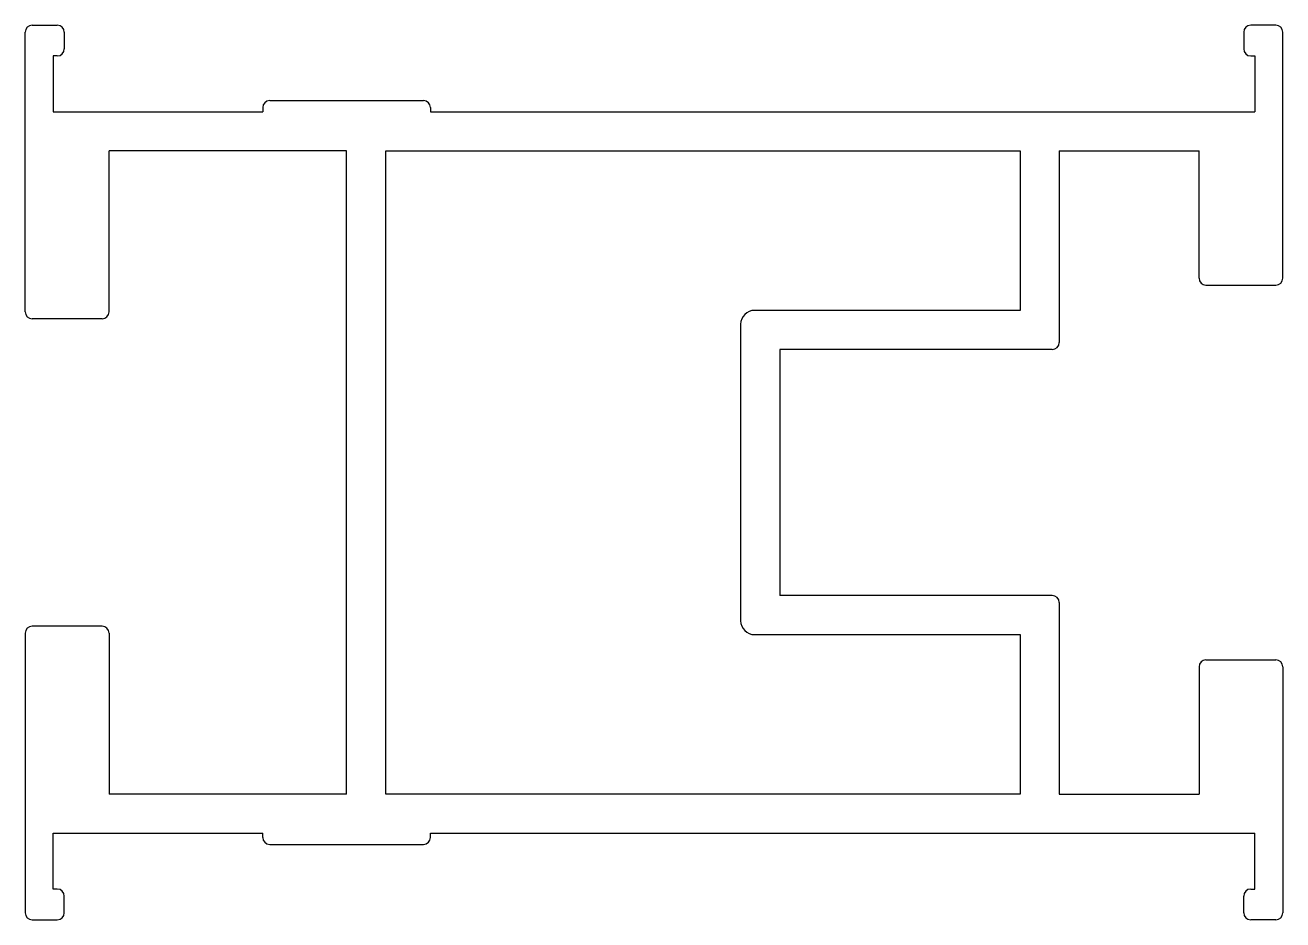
# Model space of a CAD drawing. Extents: x 1528.7 to 1573.7, y 2381.4 to 2413.4.
import ezdxf

# ---------------------------------------------------------------- set-up
doc = ezdxf.new("R2010")
doc.units = 0
doc.layers.get('0').update_dxf_attribs({"linetype": 'CONTINUOUS'})

msp = doc.modelspace()

# ---------------------------------------------------------------- linework, layer by layer
for p, q in [((1528.927, 2413.414), (1529.827, 2413.414)), ((1573.427, 2413.414), (1572.527, 2413.414)), ((1528.677, 2403.164), (1528.677, 2413.164)), ((1530.077, 2413.164), (1530.077, 2412.564)), ((1572.277, 2413.164), (1572.277, 2412.564)), ((1573.677, 2404.364), (1573.677, 2413.164)), ((1529.677, 2412.314), (1529.677, 2410.314)), ((1529.827, 2412.314), (1529.677, 2412.314)), ((1572.527, 2412.314), (1572.677, 2412.314)), ((1572.677, 2412.314), (1572.677, 2410.314)), ((1537.427, 2410.714), (1542.927, 2410.714)), ((1529.677, 2410.314), (1537.177, 2410.314)), ((1537.177, 2410.464), (1537.177, 2410.314)), ((1543.177, 2410.464), (1543.177, 2410.314)), ((1543.177, 2410.314), (1572.677, 2410.314)), ((1531.677, 2403.164), (1531.677, 2408.914)), ((1540.177, 2408.914), (1531.677, 2408.914)), ((1540.177, 2385.914), (1540.177, 2408.914)), ((1541.577, 2385.914), (1541.577, 2408.914)), ((1541.577, 2408.914), (1564.277, 2408.914)), ((1564.277, 2408.914), (1564.277, 2403.214)), ((1565.677, 2408.914), (1570.677, 2408.914)), ((1565.677, 2408.914), (1565.677, 2402.064)), ((1570.677, 2404.364), (1570.677, 2408.914)), ((1570.927, 2404.114), (1573.427, 2404.114)), ((1564.277, 2403.214), (1554.777, 2403.214)), ((1531.427, 2402.914), (1528.927, 2402.914)), ((1554.277, 2402.714), (1554.277, 2392.114)), ((1565.427, 2401.814), (1555.677, 2401.814)), ((1555.677, 2401.814), (1555.677, 2393.014)), ((1565.427, 2393.014), (1555.677, 2393.014)), ((1565.677, 2392.764), (1565.677, 2385.914)), ((1531.427, 2391.914), (1528.927, 2391.914)), ((1528.677, 2391.664), (1528.677, 2381.664)), ((1531.677, 2391.664), (1531.677, 2385.914)), ((1554.777, 2391.614), (1564.277, 2391.614)), ((1564.277, 2391.614), (1564.277, 2385.914)), ((1570.677, 2390.464), (1570.677, 2385.914)), ((1570.927, 2390.714), (1573.427, 2390.714)), ((1573.677, 2390.464), (1573.677, 2381.664)), ((1540.177, 2385.914), (1531.677, 2385.914)), ((1564.277, 2385.914), (1541.577, 2385.914)), ((1565.677, 2385.914), (1570.677, 2385.914)), ((1529.677, 2382.514), (1529.677, 2384.514)), ((1529.677, 2384.514), (1537.177, 2384.514)), ((1537.177, 2384.364), (1537.177, 2384.514)), ((1537.427, 2384.114), (1542.927, 2384.114)), ((1543.177, 2384.514), (1572.677, 2384.514)), ((1543.177, 2384.364), (1543.177, 2384.514)), ((1572.677, 2382.514), (1572.677, 2384.514)), ((1529.827, 2382.514), (1529.677, 2382.514)), ((1572.527, 2382.514), (1572.677, 2382.514)), ((1530.077, 2381.664), (1530.077, 2382.264)), ((1572.277, 2381.664), (1572.277, 2382.264)), ((1528.927, 2381.414), (1529.827, 2381.414)), ((1573.427, 2381.414), (1572.527, 2381.414))]:
    msp.add_line(p, q)
for centre, radius, start, end in [((1528.927, 2413.164), 0.25, 90, 180), ((1529.827, 2413.164), 0.25, 0, 90), ((1572.527, 2413.164), 0.25, 90, 180), ((1573.427, 2413.164), 0.25, 0, 90), ((1529.827, 2412.564), 0.25, 270, 0), ((1572.527, 2412.564), 0.25, 180, 270), ((1537.427, 2410.464), 0.25, 90, 180), ((1542.927, 2410.464), 0.25, 0, 90), ((1570.927, 2404.364), 0.25, 180, 270), ((1573.427, 2404.364), 0.25, 270, 0), ((1528.927, 2403.164), 0.25, 180, 270), ((1531.427, 2403.164), 0.25, 270, 0), ((1554.777, 2402.714), 0.5, 90, 180), ((1565.427, 2402.064), 0.25, 270, 0), ((1565.427, 2392.764), 0.25, 0, 90), ((1528.927, 2391.664), 0.25, 90, 180), ((1531.427, 2391.664), 0.25, 0, 90), ((1554.777, 2392.114), 0.5, 180, 270), ((1570.927, 2390.464), 0.25, 90, 180), ((1573.427, 2390.464), 0.25, 0, 90), ((1537.427, 2384.364), 0.25, 180, 270), ((1542.927, 2384.364), 0.25, 270, 0), ((1529.827, 2382.264), 0.25, 0, 90), ((1572.527, 2382.264), 0.25, 90, 180), ((1528.927, 2381.664), 0.25, 180, 270), ((1529.827, 2381.664), 0.25, 270, 0), ((1572.527, 2381.664), 0.25, 180, 270), ((1573.427, 2381.664), 0.25, 270, 0)]:
    msp.add_arc(centre, radius, start, end)

doc.saveas('drawing.dxf')
